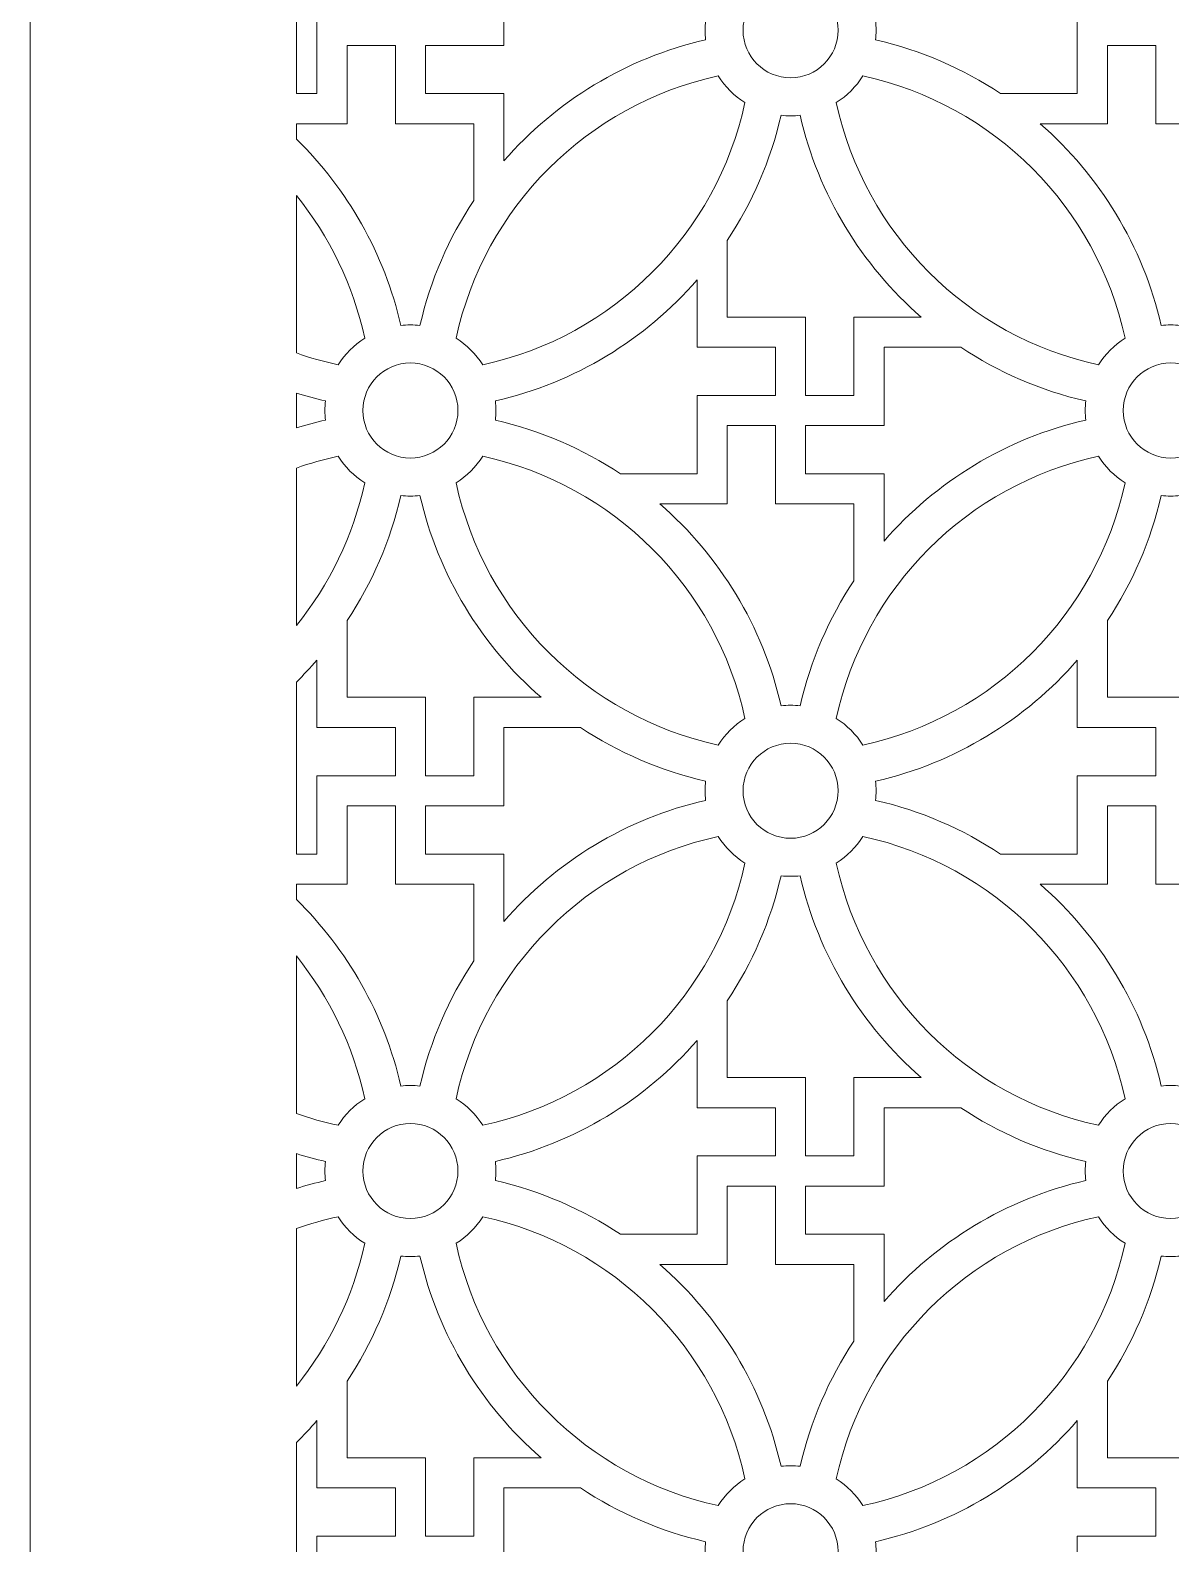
# Model space of a CAD drawing. Header units: centimetres. Extents: x -9.1 to 7, y -12.9 to 14.2.
# Drawn here: x -0.348 to 3.346, y -4.277 to 0.625 of the extents above; entities that cross this region are included whole.
import ezdxf

# ---------------------------------------------------------------- set-up
doc = ezdxf.new("R2010")
doc.units = ezdxf.units.CM
doc.header["$MEASUREMENT"] = 0
doc.layers.add('layer 1', color=7, linetype='Continuous')

msp = doc.modelspace()

# ---------------------------------------------------------------- linework, layer by layer
at = {"layer": 'layer 1', "color": 242, "lineweight": 9}
for points, knots in [([(7.04084, 14.17218), (4.57774, 14.17218), (2.11464, 14.17218), (-0.34845, 14.17218), (-0.34845, 14.17218), (-0.34845, 5.93996), (-0.34845, -2.29226), (-0.34845, -10.52447), (-0.34845, -10.52447), (-0.34844, -10.52447), (-0.34841, -10.52447), (-0.3484, -10.52447), (-0.3484, -10.52447), (-0.3484, -11.32362), (-0.3484, -12.12276), (-0.3484, -12.9219), (-0.3484, -12.9219), (-0.06103, -12.9219), (0.22633, -12.9219), (0.51369, -12.9219), (0.51369, -12.9219), (0.51369, -12.79874), (0.51369, -12.67559), (0.51369, -12.55244), (0.51369, -12.55244), (0.81766, -12.55244), (1.12162, -12.55244), (1.42559, -12.55244), (1.42559, -12.55244), (1.42559, -12.31178), (1.42559, -12.07112), (1.42559, -11.83046), (1.42559, -11.83046), (1.54856, -11.82801), (1.67153, -11.82557), (1.79451, -11.8231), (1.79451, -11.8231), (1.81634, -11.88537), (1.84496, -11.93938), (1.89247, -11.98704), (1.89247, -11.98704), (1.939, -12.03371), (1.98709, -12.06255), (2.04355, -12.07569), (2.04355, -12.07569), (2.11829, -12.09307), (2.19722, -12.0855), (2.25723, -12.03316), (2.25723, -12.03316), (2.31529, -11.9825), (2.34879, -11.90135), (2.36082, -11.82395), (2.36082, -11.82395), (2.39517, -11.82742), (2.4244, -11.82662), (2.45196, -11.82267), (2.45196, -11.82267), (2.58949, -11.80299), (2.65444, -11.71597), (2.66605, -11.58474), (2.66605, -11.58474), (2.6689, -11.5526), (2.66664, -11.52084), (2.65642, -11.4929), (2.65642, -11.4929), (2.65858, -11.49344), (2.66074, -11.49398), (2.6629, -11.49452), (2.6629, -11.49452), (2.71143, -11.5113), (2.75997, -11.52808), (2.80849, -11.54486), (2.80849, -11.54486), (2.83761, -11.84222), (3.06724, -12.07376), (3.34622, -12.07376), (3.34622, -12.07376), (3.6252, -12.07376), (3.85484, -11.84222), (3.88395, -11.54486), (3.88395, -11.54486), (3.93248, -11.52808), (3.98101, -11.5113), (4.02954, -11.49452), (4.02954, -11.49452), (4.0317, -11.49398), (4.03386, -11.49344), (4.03603, -11.4929), (4.03603, -11.4929), (4.02581, -11.52084), (4.02354, -11.5526), (4.0264, -11.58474), (4.0264, -11.58474), (4.038, -11.71597), (4.10296, -11.80299), (4.24048, -11.82267), (4.24048, -11.82267), (4.26804, -11.82662), (4.29727, -11.82742), (4.33162, -11.82395), (4.33162, -11.82395), (4.34365, -11.90135), (4.37715, -11.9825), (4.43522, -12.03316), (4.43522, -12.03316), (4.49523, -12.0855), (4.57414, -12.09307), (4.64889, -12.07569), (4.64889, -12.07569), (4.70537, -12.06255), (4.75344, -12.03371), (4.79996, -11.98704), (4.79996, -11.98704), (4.84749, -11.93938), (4.8761, -11.88537), (4.89794, -11.8231), (4.89794, -11.8231), (5.02091, -11.82557), (5.14388, -11.82801), (5.26686, -11.83046), (5.26686, -11.83046), (5.26686, -12.07112), (5.26686, -12.31178), (5.26686, -12.55244), (5.26686, -12.55244), (5.57082, -12.55244), (5.87478, -12.55244), (6.17876, -12.55244), (6.17876, -12.55244), (6.17876, -12.67559), (6.17876, -12.79874), (6.17876, -12.9219), (6.17876, -12.9219), (6.46612, -12.9219), (6.75348, -12.9219), (7.04084, -12.9219), (7.04084, -12.9219), (7.04084, -12.12276), (7.04084, -11.32362), (7.04084, -10.52447), (7.04084, -10.52447), (7.04084, -2.29226), (7.04084, 5.93996), (7.04084, 14.17218)], [0, 0, 0, 0, 0.027027, 0.027027, 0.027027, 0.027027, 0.0540541, 0.0540541, 0.0540541, 0.0540541, 0.0810811, 0.0810811, 0.0810811, 0.0810811, 0.1081081, 0.1081081, 0.1081081, 0.1081081, 0.1351351, 0.1351351, 0.1351351, 0.1351351, 0.1621622, 0.1621622, 0.1621622, 0.1621622, 0.1891892, 0.1891892, 0.1891892, 0.1891892, 0.2162162, 0.2162162, 0.2162162, 0.2162162, 0.2432432, 0.2432432, 0.2432432, 0.2432432, 0.2702703, 0.2702703, 0.2702703, 0.2702703, 0.2972973, 0.2972973, 0.2972973, 0.2972973, 0.3243243, 0.3243243, 0.3243243, 0.3243243, 0.3513514, 0.3513514, 0.3513514, 0.3513514, 0.3783784, 0.3783784, 0.3783784, 0.3783784, 0.4054054, 0.4054054, 0.4054054, 0.4054054, 0.4324324, 0.4324324, 0.4324324, 0.4324324, 0.4594595, 0.4594595, 0.4594595, 0.4594595, 0.4864865, 0.4864865, 0.4864865, 0.4864865, 0.5135135, 0.5135135, 0.5135135, 0.5135135, 0.5405405, 0.5405405, 0.5405405, 0.5405405, 0.5675676, 0.5675676, 0.5675676, 0.5675676, 0.5945946, 0.5945946, 0.5945946, 0.5945946, 0.6216216, 0.6216216, 0.6216216, 0.6216216, 0.6486486, 0.6486486, 0.6486486, 0.6486486, 0.6756757, 0.6756757, 0.6756757, 0.6756757, 0.7027027, 0.7027027, 0.7027027, 0.7027027, 0.7297297, 0.7297297, 0.7297297, 0.7297297, 0.7567568, 0.7567568, 0.7567568, 0.7567568, 0.7837838, 0.7837838, 0.7837838, 0.7837838, 0.8108108, 0.8108108, 0.8108108, 0.8108108, 0.8378378, 0.8378378, 0.8378378, 0.8378378, 0.8648649, 0.8648649, 0.8648649, 0.8648649, 0.8918919, 0.8918919, 0.8918919, 0.8918919, 0.9189189, 0.9189189, 0.9189189, 0.9189189, 0.9459459, 0.9459459, 0.9459459, 0.9459459, 1, 1, 1, 1]), ([(0.51363, 0.97739), (0.51363, 0.79163), (0.51363, 0.60587), (0.51363, 0.42011), (0.51363, 0.42011), (0.5359, 0.42011), (0.55817, 0.42011), (0.58043, 0.42011), (0.58043, 0.42011), (0.58043, 0.50473), (0.58043, 0.58933), (0.58043, 0.67396), (0.58043, 0.67396), (0.66505, 0.67396), (0.74966, 0.67396), (0.83428, 0.67396), (0.83428, 0.67396), (0.83428, 0.72602), (0.83428, 0.7781), (0.83428, 0.83017), (0.83428, 0.83017), (0.74966, 0.83017), (0.66505, 0.83017), (0.58043, 0.83017), (0.58043, 0.83017), (0.58043, 0.90286), (0.58043, 0.97556), (0.58043, 1.04826), (0.58043, 1.04826), (0.5591, 1.02376), (0.53682, 1.00012), (0.51363, 0.97739)], [0, 0, 0, 0, 0.1111111, 0.1111111, 0.1111111, 0.1111111, 0.2222222, 0.2222222, 0.2222222, 0.2222222, 0.3333333, 0.3333333, 0.3333333, 0.3333333, 0.4444444, 0.4444444, 0.4444444, 0.4444444, 0.5555556, 0.5555556, 0.5555556, 0.5555556, 0.6666667, 0.6666667, 0.6666667, 0.6666667, 0.7777778, 0.7777778, 0.7777778, 0.7777778, 1, 1, 1, 1]), ([(2.79497, 0.4201), (2.87783, 0.4201), (2.96069, 0.42011), (3.04354, 0.42011), (3.04354, 0.42011), (3.04354, 0.50473), (3.04354, 0.58933), (3.04354, 0.67396), (3.04354, 0.67396), (3.12814, 0.67396), (3.21277, 0.67396), (3.29737, 0.67396), (3.29737, 0.67396), (3.29737, 0.72602), (3.29737, 0.7781), (3.29737, 0.83017), (3.29737, 0.83017), (3.21277, 0.83017), (3.12814, 0.83017), (3.04354, 0.83017), (3.04354, 0.83017), (3.04354, 0.90286), (3.04354, 0.97556), (3.04354, 1.04826), (3.04354, 1.04826), (2.87542, 0.85525), (2.64815, 0.71513), (2.39, 0.65614), (2.39, 0.65614), (2.39114, 0.64596), (2.39174, 0.63562), (2.39174, 0.62513), (2.39174, 0.62513), (2.39174, 0.61465), (2.39114, 0.60431), (2.39, 0.59414), (2.39, 0.59414), (2.5367, 0.56062), (2.67341, 0.50085), (2.79497, 0.4201)], [0, 0, 0, 0, 0.0909091, 0.0909091, 0.0909091, 0.0909091, 0.1818182, 0.1818182, 0.1818182, 0.1818182, 0.2727273, 0.2727273, 0.2727273, 0.2727273, 0.3636364, 0.3636364, 0.3636364, 0.3636364, 0.4545455, 0.4545455, 0.4545455, 0.4545455, 0.5454545, 0.5454545, 0.5454545, 0.5454545, 0.6363636, 0.6363636, 0.6363636, 0.6363636, 0.7272727, 0.7272727, 0.7272727, 0.7272727, 0.8181818, 0.8181818, 0.8181818, 0.8181818, 1, 1, 1, 1]), ([(1.83755, 0.62513), (1.83755, 0.61465), (1.83815, 0.60431), (1.83929, 0.59414), (1.83929, 0.59414), (1.58113, 0.53515), (1.35386, 0.39502), (1.18576, 0.20201), (1.18576, 0.20201), (1.18576, 0.27472), (1.18576, 0.34741), (1.18576, 0.42011), (1.18576, 0.42011), (1.15321, 0.42011), (1.12067, 0.42011), (1.08812, 0.42011), (1.08812, 0.42011), (1.08812, 0.42011), (1.08812, 0.42011), (1.08812, 0.42011), (1.08812, 0.42011), (1.03605, 0.42011), (0.98397, 0.42011), (0.9319, 0.42011), (0.9319, 0.42011), (0.9319, 0.47218), (0.9319, 0.52425), (0.9319, 0.57632), (0.9319, 0.57632), (1.01652, 0.57632), (1.10113, 0.57632), (1.18575, 0.57632), (1.18575, 0.57632), (1.18575, 0.66094), (1.18575, 0.74555), (1.18575, 0.83017), (1.18575, 0.83017), (1.26861, 0.83017), (1.35147, 0.83017), (1.43432, 0.83017), (1.43432, 0.83017), (1.55589, 0.74942), (1.69258, 0.68966), (1.83929, 0.65614), (1.83929, 0.65614), (1.83815, 0.64596), (1.83755, 0.63562), (1.83755, 0.62513)], [0, 0, 0, 0, 0.0769231, 0.0769231, 0.0769231, 0.0769231, 0.1538462, 0.1538462, 0.1538462, 0.1538462, 0.2307692, 0.2307692, 0.2307692, 0.2307692, 0.3076923, 0.3076923, 0.3076923, 0.3076923, 0.3846154, 0.3846154, 0.3846154, 0.3846154, 0.4615385, 0.4615385, 0.4615385, 0.4615385, 0.5384615, 0.5384615, 0.5384615, 0.5384615, 0.6153846, 0.6153846, 0.6153846, 0.6153846, 0.6923077, 0.6923077, 0.6923077, 0.6923077, 0.7692308, 0.7692308, 0.7692308, 0.7692308, 0.8461538, 0.8461538, 0.8461538, 0.8461538, 1, 1, 1, 1]), ([(2.2686, 0.62513), (2.2686, 0.54013), (2.19965, 0.47119), (2.11464, 0.47119), (2.11464, 0.47119), (2.02964, 0.47119), (1.9607, 0.54013), (1.9607, 0.62513), (1.9607, 0.62513), (1.9607, 0.71015), (2.02964, 0.77909), (2.11464, 0.77909), (2.11464, 0.77909), (2.19965, 0.77909), (2.2686, 0.71015), (2.2686, 0.62513)], [0, 0, 0, 0, 0.2, 0.2, 0.2, 0.2, 0.4, 0.4, 0.4, 0.4, 0.6, 0.6, 0.6, 0.6, 1, 1, 1, 1]), ([(0.51363, 0.32248), (0.51363, 0.30595), (0.51363, 0.28942), (0.51363, 0.27289), (0.51363, 0.27289), (0.67891, 0.11082), (0.7987, -0.09748), (0.85208, -0.33105), (0.85208, -0.33105), (0.86225, -0.32991), (0.87261, -0.32931), (0.88309, -0.32931), (0.88309, -0.32931), (0.89358, -0.32931), (0.90393, -0.32991), (0.91411, -0.33105), (0.91411, -0.33105), (0.94763, -0.18436), (1.00739, -0.04766), (1.08812, 0.07389), (1.08812, 0.07389), (1.08812, 0.15677), (1.08812, 0.23962), (1.08812, 0.32248), (1.08812, 0.32248), (1.00351, 0.32248), (0.91889, 0.32248), (0.83428, 0.32248), (0.83428, 0.32248), (0.83428, 0.40709), (0.83428, 0.49171), (0.83428, 0.57632), (0.83428, 0.57632), (0.78221, 0.57632), (0.73014, 0.57632), (0.67807, 0.57632), (0.67807, 0.57632), (0.67807, 0.49171), (0.67807, 0.40709), (0.67807, 0.32248), (0.67807, 0.32248), (0.62326, 0.32248), (0.56844, 0.32248), (0.51363, 0.32248)], [0, 0, 0, 0, 0.0833333, 0.0833333, 0.0833333, 0.0833333, 0.1666667, 0.1666667, 0.1666667, 0.1666667, 0.25, 0.25, 0.25, 0.25, 0.3333333, 0.3333333, 0.3333333, 0.3333333, 0.4166667, 0.4166667, 0.4166667, 0.4166667, 0.5, 0.5, 0.5, 0.5, 0.5833333, 0.5833333, 0.5833333, 0.5833333, 0.6666667, 0.6666667, 0.6666667, 0.6666667, 0.75, 0.75, 0.75, 0.75, 0.8333333, 0.8333333, 0.8333333, 0.8333333, 1, 1, 1, 1]), ([(3.55123, 0.07389), (3.55123, 0.15677), (3.55123, 0.23962), (3.55123, 0.32248), (3.55123, 0.32248), (3.4666, 0.32248), (3.382, 0.32248), (3.29737, 0.32248), (3.29737, 0.32248), (3.29737, 0.40709), (3.29737, 0.49171), (3.29737, 0.57632), (3.29737, 0.57632), (3.2453, 0.57632), (3.19325, 0.57632), (3.14117, 0.57632), (3.14117, 0.57632), (3.14117, 0.49171), (3.14117, 0.40709), (3.14117, 0.32248), (3.14117, 0.32248), (3.06847, 0.32248), (2.99577, 0.32248), (2.92307, 0.32248), (2.92307, 0.32248), (3.11607, 0.15437), (3.25618, -0.0729), (3.31518, -0.33105), (3.31518, -0.33105), (3.32536, -0.32991), (3.3357, -0.32931), (3.3462, -0.32931), (3.3462, -0.32931), (3.35668, -0.32931), (3.36702, -0.32991), (3.37722, -0.33105), (3.37722, -0.33105), (3.41074, -0.18436), (3.4705, -0.04766), (3.55123, 0.07389)], [0, 0, 0, 0, 0.0909091, 0.0909091, 0.0909091, 0.0909091, 0.1818182, 0.1818182, 0.1818182, 0.1818182, 0.2727273, 0.2727273, 0.2727273, 0.2727273, 0.3636364, 0.3636364, 0.3636364, 0.3636364, 0.4545455, 0.4545455, 0.4545455, 0.4545455, 0.5454545, 0.5454545, 0.5454545, 0.5454545, 0.6363636, 0.6363636, 0.6363636, 0.6363636, 0.7272727, 0.7272727, 0.7272727, 0.7272727, 0.8181818, 0.8181818, 0.8181818, 0.8181818, 1, 1, 1, 1]), ([(1.88043, 0.47704), (1.90241, 0.44237), (1.93188, 0.41289), (1.96656, 0.39091), (1.96656, 0.39091), (1.87529, -0.03314), (1.54136, -0.36704), (1.11731, -0.4583), (1.11731, -0.4583), (1.09533, -0.42364), (1.06588, -0.39417), (1.03121, -0.37221), (1.03121, -0.37221), (1.12247, 0.05185), (1.45638, 0.38577), (1.88043, 0.47704)], [0, 0, 0, 0, 0.2, 0.2, 0.2, 0.2, 0.4, 0.4, 0.4, 0.4, 0.6, 0.6, 0.6, 0.6, 1, 1, 1, 1]), ([(2.34885, 0.47704), (2.32688, 0.44237), (2.29741, 0.41289), (2.26272, 0.39091), (2.26272, 0.39091), (2.354, -0.03314), (2.68792, -0.36704), (3.11198, -0.4583), (3.11198, -0.4583), (3.13395, -0.42364), (3.16341, -0.39417), (3.19808, -0.37221), (3.19808, -0.37221), (3.10682, 0.05185), (2.7729, 0.38577), (2.34885, 0.47704)], [0, 0, 0, 0, 0.2, 0.2, 0.2, 0.2, 0.4, 0.4, 0.4, 0.4, 0.6, 0.6, 0.6, 0.6, 1, 1, 1, 1]), ([(2.11464, 0.34804), (2.10416, 0.34804), (2.09383, 0.34864), (2.08365, 0.34978), (2.08365, 0.34978), (2.05013, 0.20306), (1.99036, 0.06637), (1.90961, -0.05522), (1.90961, -0.05522), (1.90961, -0.13806), (1.90961, -0.22091), (1.90961, -0.30375), (1.90961, -0.30375), (1.99423, -0.30375), (2.07884, -0.30375), (2.16346, -0.30375), (2.16346, -0.30375), (2.16346, -0.38836), (2.16346, -0.47298), (2.16346, -0.55759), (2.16346, -0.55759), (2.21553, -0.55759), (2.26761, -0.55759), (2.31966, -0.55759), (2.31966, -0.55759), (2.31966, -0.50553), (2.31966, -0.45346), (2.31966, -0.40139), (2.31966, -0.40139), (2.31966, -0.40139), (2.31966, -0.40139), (2.31966, -0.40139), (2.31966, -0.40139), (2.31966, -0.36884), (2.31966, -0.3363), (2.31966, -0.30375), (2.31966, -0.30375), (2.39236, -0.30375), (2.46506, -0.30375), (2.53775, -0.30375), (2.53775, -0.30375), (2.34475, -0.13565), (2.20463, 0.09162), (2.14564, 0.34978), (2.14564, 0.34978), (2.13546, 0.34864), (2.12511, 0.34804), (2.11464, 0.34804)], [0, 0, 0, 0, 0.0769231, 0.0769231, 0.0769231, 0.0769231, 0.1538462, 0.1538462, 0.1538462, 0.1538462, 0.2307692, 0.2307692, 0.2307692, 0.2307692, 0.3076923, 0.3076923, 0.3076923, 0.3076923, 0.3846154, 0.3846154, 0.3846154, 0.3846154, 0.4615385, 0.4615385, 0.4615385, 0.4615385, 0.5384615, 0.5384615, 0.5384615, 0.5384615, 0.6153846, 0.6153846, 0.6153846, 0.6153846, 0.6923077, 0.6923077, 0.6923077, 0.6923077, 0.7692308, 0.7692308, 0.7692308, 0.7692308, 0.8461538, 0.8461538, 0.8461538, 0.8461538, 1, 1, 1, 1]), ([(0.51363, 0.09002), (0.51363, -0.07998), (0.51363, -0.25), (0.51363, -0.42001), (0.51363, -0.42001), (0.5575, -0.43552), (0.60266, -0.44836), (0.64888, -0.4583), (0.64888, -0.4583), (0.67085, -0.42364), (0.70031, -0.39417), (0.73499, -0.37221), (0.73499, -0.37221), (0.69788, -0.19983), (0.62068, -0.04233), (0.51363, 0.09002)], [0, 0, 0, 0, 0.2, 0.2, 0.2, 0.2, 0.4, 0.4, 0.4, 0.4, 0.6, 0.6, 0.6, 0.6, 1, 1, 1, 1]), ([(1.81199, -0.18331), (1.81199, -0.256), (1.81199, -0.32869), (1.81199, -0.40139), (1.81199, -0.40139), (1.8966, -0.40139), (1.98122, -0.40139), (2.06583, -0.40139), (2.06583, -0.40139), (2.06583, -0.45346), (2.06583, -0.50553), (2.06583, -0.55759), (2.06583, -0.55759), (1.98122, -0.55759), (1.8966, -0.55759), (1.81199, -0.55759), (1.81199, -0.55759), (1.81199, -0.64221), (1.81199, -0.72682), (1.81199, -0.81144), (1.81199, -0.81144), (1.72914, -0.81144), (1.64629, -0.81144), (1.56344, -0.81144), (1.56344, -0.81144), (1.44187, -0.73071), (1.30516, -0.67094), (1.15846, -0.63741), (1.15846, -0.63741), (1.15959, -0.62723), (1.16019, -0.61689), (1.16019, -0.60641), (1.16019, -0.60641), (1.16019, -0.59593), (1.15959, -0.58558), (1.15846, -0.5754), (1.15846, -0.5754), (1.4166, -0.51642), (1.64387, -0.37631), (1.81199, -0.18331)], [0, 0, 0, 0, 0.0909091, 0.0909091, 0.0909091, 0.0909091, 0.1818182, 0.1818182, 0.1818182, 0.1818182, 0.2727273, 0.2727273, 0.2727273, 0.2727273, 0.3636364, 0.3636364, 0.3636364, 0.3636364, 0.4545455, 0.4545455, 0.4545455, 0.4545455, 0.5454545, 0.5454545, 0.5454545, 0.5454545, 0.6363636, 0.6363636, 0.6363636, 0.6363636, 0.7272727, 0.7272727, 0.7272727, 0.7272727, 0.8181818, 0.8181818, 0.8181818, 0.8181818, 1, 1, 1, 1]), ([(2.4173, -1.02951), (2.4173, -0.95682), (2.4173, -0.88413), (2.4173, -0.81144), (2.4173, -0.81144), (2.38477, -0.81144), (2.35221, -0.81144), (2.31966, -0.81144), (2.31966, -0.81144), (2.31966, -0.81144), (2.31966, -0.81144), (2.31966, -0.81144), (2.31966, -0.81144), (2.26761, -0.81144), (2.21553, -0.81144), (2.16346, -0.81144), (2.16346, -0.81144), (2.16346, -0.75937), (2.16346, -0.70729), (2.16346, -0.65522), (2.16346, -0.65522), (2.24807, -0.65522), (2.33269, -0.65522), (2.4173, -0.65522), (2.4173, -0.65522), (2.4173, -0.57062), (2.4173, -0.486), (2.4173, -0.40139), (2.4173, -0.40139), (2.50015, -0.40139), (2.58301, -0.40139), (2.66586, -0.40139), (2.66586, -0.40139), (2.78743, -0.48212), (2.92412, -0.54188), (3.07083, -0.5754), (3.07083, -0.5754), (3.0697, -0.58558), (3.0691, -0.59593), (3.0691, -0.60641), (3.0691, -0.60641), (3.0691, -0.61689), (3.0697, -0.62723), (3.07083, -0.63741), (3.07083, -0.63741), (2.81269, -0.69641), (2.58542, -0.83652), (2.4173, -1.02951)], [0, 0, 0, 0, 0.0769231, 0.0769231, 0.0769231, 0.0769231, 0.1538462, 0.1538462, 0.1538462, 0.1538462, 0.2307692, 0.2307692, 0.2307692, 0.2307692, 0.3076923, 0.3076923, 0.3076923, 0.3076923, 0.3846154, 0.3846154, 0.3846154, 0.3846154, 0.4615385, 0.4615385, 0.4615385, 0.4615385, 0.5384615, 0.5384615, 0.5384615, 0.5384615, 0.6153846, 0.6153846, 0.6153846, 0.6153846, 0.6923077, 0.6923077, 0.6923077, 0.6923077, 0.7692308, 0.7692308, 0.7692308, 0.7692308, 0.8461538, 0.8461538, 0.8461538, 0.8461538, 1, 1, 1, 1]), ([(0.88309, -0.76035), (0.96811, -0.76035), (1.03703, -0.69142), (1.03703, -0.60641), (1.03703, -0.60641), (1.03703, -0.5214), (0.96811, -0.45247), (0.88309, -0.45247), (0.88309, -0.45247), (0.79809, -0.45247), (0.72915, -0.5214), (0.72915, -0.60641), (0.72915, -0.60641), (0.72915, -0.69142), (0.79809, -0.76035), (0.88309, -0.76035)], [0, 0, 0, 0, 0.2, 0.2, 0.2, 0.2, 0.4, 0.4, 0.4, 0.4, 0.6, 0.6, 0.6, 0.6, 1, 1, 1, 1]), ([(3.3462, -0.45247), (3.26118, -0.45247), (3.19226, -0.5214), (3.19226, -0.60641), (3.19226, -0.60641), (3.19226, -0.69142), (3.26118, -0.76035), (3.3462, -0.76035), (3.3462, -0.76035), (3.4312, -0.76035), (3.50014, -0.69142), (3.50014, -0.60641), (3.50014, -0.60641), (3.50014, -0.5214), (3.4312, -0.45247), (3.3462, -0.45247)], [0, 0, 0, 0, 0.2, 0.2, 0.2, 0.2, 0.4, 0.4, 0.4, 0.4, 0.6, 0.6, 0.6, 0.6, 1, 1, 1, 1]), ([(0.51363, -0.54991), (0.51363, -0.58757), (0.51363, -0.62524), (0.51363, -0.66291), (0.51363, -0.66291), (0.54449, -0.65322), (0.57588, -0.6447), (0.60773, -0.63741), (0.60773, -0.63741), (0.60659, -0.62723), (0.60599, -0.61689), (0.60599, -0.60641), (0.60599, -0.60641), (0.60599, -0.59593), (0.60659, -0.58558), (0.60773, -0.5754), (0.60773, -0.5754), (0.57588, -0.56813), (0.54449, -0.5596), (0.51363, -0.54991)], [0, 0, 0, 0, 0.1666667, 0.1666667, 0.1666667, 0.1666667, 0.3333333, 0.3333333, 0.3333333, 0.3333333, 0.5, 0.5, 0.5, 0.5, 0.6666667, 0.6666667, 0.6666667, 0.6666667, 1, 1, 1, 1]), ([(1.69154, -0.90908), (1.76424, -0.90908), (1.83693, -0.90908), (1.90961, -0.90908), (1.90961, -0.90908), (1.90961, -0.82445), (1.90961, -0.73985), (1.90961, -0.65522), (1.90961, -0.65522), (1.96169, -0.65522), (2.01376, -0.65522), (2.06583, -0.65522), (2.06583, -0.65522), (2.06583, -0.73985), (2.06583, -0.82445), (2.06583, -0.90906), (2.06583, -0.90906), (2.15045, -0.90906), (2.23506, -0.90906), (2.31967, -0.90906), (2.31967, -0.90906), (2.31967, -0.99191), (2.31967, -1.07476), (2.31967, -1.15761), (2.31967, -1.15761), (2.23893, -1.27918), (2.17916, -1.41589), (2.14564, -1.56259), (2.14564, -1.56259), (2.13546, -1.56146), (2.12511, -1.56086), (2.11464, -1.56086), (2.11464, -1.56086), (2.10416, -1.56086), (2.09383, -1.56146), (2.08365, -1.56259), (2.08365, -1.56259), (2.02466, -1.30445), (1.88454, -1.07718), (1.69154, -0.90908)], [0, 0, 0, 0, 0.0909091, 0.0909091, 0.0909091, 0.0909091, 0.1818182, 0.1818182, 0.1818182, 0.1818182, 0.2727273, 0.2727273, 0.2727273, 0.2727273, 0.3636364, 0.3636364, 0.3636364, 0.3636364, 0.4545455, 0.4545455, 0.4545455, 0.4545455, 0.5454545, 0.5454545, 0.5454545, 0.5454545, 0.6363636, 0.6363636, 0.6363636, 0.6363636, 0.7272727, 0.7272727, 0.7272727, 0.7272727, 0.8181818, 0.8181818, 0.8181818, 0.8181818, 1, 1, 1, 1]), ([(0.51363, -0.7928), (0.51363, -0.96281), (0.51363, -1.13282), (0.51363, -1.30283), (0.51363, -1.30283), (0.62068, -1.17048), (0.69788, -1.013), (0.73499, -0.84062), (0.73499, -0.84062), (0.70031, -0.81864), (0.67085, -0.78919), (0.64888, -0.75451), (0.64888, -0.75451), (0.60266, -0.76447), (0.5575, -0.77729), (0.51363, -0.7928)], [0, 0, 0, 0, 0.2, 0.2, 0.2, 0.2, 0.4, 0.4, 0.4, 0.4, 0.6, 0.6, 0.6, 0.6, 1, 1, 1, 1]), ([(1.88043, -1.68987), (1.90241, -1.65518), (1.93188, -1.62572), (1.96656, -1.60374), (1.96656, -1.60374), (1.87529, -1.17969), (1.54136, -0.84579), (1.11731, -0.75451), (1.11731, -0.75451), (1.09533, -0.78919), (1.06588, -0.81864), (1.03121, -0.84062), (1.03121, -0.84062), (1.12247, -1.26467), (1.45638, -1.59859), (1.88043, -1.68987)], [0, 0, 0, 0, 0.2, 0.2, 0.2, 0.2, 0.4, 0.4, 0.4, 0.4, 0.6, 0.6, 0.6, 0.6, 1, 1, 1, 1]), ([(2.34885, -1.68987), (2.32688, -1.65518), (2.29741, -1.62572), (2.26272, -1.60374), (2.26272, -1.60374), (2.354, -1.17969), (2.68792, -0.84579), (3.11198, -0.75451), (3.11198, -0.75451), (3.13395, -0.78919), (3.16341, -0.81864), (3.19808, -0.84062), (3.19808, -0.84062), (3.10682, -1.26467), (2.7729, -1.59859), (2.34885, -1.68987)], [0, 0, 0, 0, 0.2, 0.2, 0.2, 0.2, 0.4, 0.4, 0.4, 0.4, 0.6, 0.6, 0.6, 0.6, 1, 1, 1, 1]), ([(1.30621, -1.5353), (1.23352, -1.5353), (1.16082, -1.5353), (1.08812, -1.5353), (1.08812, -1.5353), (1.08812, -1.56785), (1.08812, -1.60039), (1.08812, -1.63293), (1.08812, -1.63293), (1.08812, -1.63293), (1.08812, -1.63293), (1.08812, -1.63293), (1.08812, -1.63293), (1.08812, -1.685), (1.08812, -1.73708), (1.08812, -1.78915), (1.08812, -1.78915), (1.03605, -1.78915), (0.98397, -1.78915), (0.9319, -1.78915), (0.9319, -1.78915), (0.9319, -1.70453), (0.9319, -1.61992), (0.9319, -1.5353), (0.9319, -1.5353), (0.8473, -1.5353), (0.76269, -1.5353), (0.67807, -1.5353), (0.67807, -1.5353), (0.67807, -1.45244), (0.67807, -1.36958), (0.67807, -1.28673), (0.67807, -1.28673), (0.7588, -1.16516), (0.81855, -1.02847), (0.85208, -0.88176), (0.85208, -0.88176), (0.86225, -0.8829), (0.87261, -0.88351), (0.88309, -0.88351), (0.88309, -0.88351), (0.89358, -0.88351), (0.90393, -0.8829), (0.91411, -0.88176), (0.91411, -0.88176), (0.9731, -1.13992), (1.11322, -1.36719), (1.30621, -1.5353)], [0, 0, 0, 0, 0.0769231, 0.0769231, 0.0769231, 0.0769231, 0.1538462, 0.1538462, 0.1538462, 0.1538462, 0.2307692, 0.2307692, 0.2307692, 0.2307692, 0.3076923, 0.3076923, 0.3076923, 0.3076923, 0.3846154, 0.3846154, 0.3846154, 0.3846154, 0.4615385, 0.4615385, 0.4615385, 0.4615385, 0.5384615, 0.5384615, 0.5384615, 0.5384615, 0.6153846, 0.6153846, 0.6153846, 0.6153846, 0.6923077, 0.6923077, 0.6923077, 0.6923077, 0.7692308, 0.7692308, 0.7692308, 0.7692308, 0.8461538, 0.8461538, 0.8461538, 0.8461538, 1, 1, 1, 1]), ([(3.3462, -0.88351), (3.3357, -0.88351), (3.32536, -0.8829), (3.31518, -0.88176), (3.31518, -0.88176), (3.28166, -1.02847), (3.2219, -1.16516), (3.14117, -1.28673), (3.14117, -1.28673), (3.14117, -1.36958), (3.14117, -1.45244), (3.14118, -1.5353), (3.14118, -1.5353), (3.22578, -1.5353), (3.31039, -1.5353), (3.39501, -1.5353), (3.39501, -1.5353), (3.39501, -1.61992), (3.39501, -1.70453), (3.39501, -1.78915), (3.39501, -1.78915), (3.44708, -1.78915), (3.49915, -1.78915), (3.55122, -1.78915), (3.55122, -1.78915), (3.55122, -1.73708), (3.55122, -1.685), (3.55122, -1.63293), (3.55122, -1.63293), (3.55122, -1.63293), (3.55122, -1.63293), (3.55122, -1.63293), (3.55122, -1.63293), (3.55122, -1.60039), (3.55122, -1.56785), (3.55122, -1.5353), (3.55122, -1.5353), (3.62391, -1.5353), (3.69661, -1.5353), (3.76932, -1.5353), (3.76932, -1.5353), (3.57632, -1.36719), (3.4362, -1.13992), (3.37722, -0.88176), (3.37722, -0.88176), (3.36702, -0.8829), (3.35668, -0.88351), (3.3462, -0.88351)], [0, 0, 0, 0, 0.0769231, 0.0769231, 0.0769231, 0.0769231, 0.1538462, 0.1538462, 0.1538462, 0.1538462, 0.2307692, 0.2307692, 0.2307692, 0.2307692, 0.3076923, 0.3076923, 0.3076923, 0.3076923, 0.3846154, 0.3846154, 0.3846154, 0.3846154, 0.4615385, 0.4615385, 0.4615385, 0.4615385, 0.5384615, 0.5384615, 0.5384615, 0.5384615, 0.6153846, 0.6153846, 0.6153846, 0.6153846, 0.6923077, 0.6923077, 0.6923077, 0.6923077, 0.7692308, 0.7692308, 0.7692308, 0.7692308, 0.8461538, 0.8461538, 0.8461538, 0.8461538, 1, 1, 1, 1]), ([(0.51363, -1.4857), (0.51363, -1.67147), (0.51363, -1.85723), (0.51363, -2.04299), (0.51363, -2.04299), (0.5359, -2.04299), (0.55817, -2.04299), (0.58043, -2.04299), (0.58043, -2.04299), (0.58043, -1.95838), (0.58043, -1.87376), (0.58043, -1.78915), (0.58043, -1.78915), (0.66505, -1.78915), (0.74966, -1.78915), (0.83428, -1.78915), (0.83428, -1.78915), (0.83428, -1.73708), (0.83428, -1.685), (0.83428, -1.63293), (0.83428, -1.63293), (0.74966, -1.63293), (0.66505, -1.63293), (0.58043, -1.63293), (0.58043, -1.63293), (0.58043, -1.56024), (0.58043, -1.48754), (0.58043, -1.41484), (0.58043, -1.41484), (0.5591, -1.43933), (0.53682, -1.46297), (0.51363, -1.4857)], [0, 0, 0, 0, 0.1111111, 0.1111111, 0.1111111, 0.1111111, 0.2222222, 0.2222222, 0.2222222, 0.2222222, 0.3333333, 0.3333333, 0.3333333, 0.3333333, 0.4444444, 0.4444444, 0.4444444, 0.4444444, 0.5555556, 0.5555556, 0.5555556, 0.5555556, 0.6666667, 0.6666667, 0.6666667, 0.6666667, 0.7777778, 0.7777778, 0.7777778, 0.7777778, 1, 1, 1, 1]), ([(3.04354, -1.41484), (3.04354, -1.48754), (3.04354, -1.56024), (3.04354, -1.63293), (3.04354, -1.63293), (3.12814, -1.63293), (3.21277, -1.63293), (3.29737, -1.63293), (3.29737, -1.63293), (3.29737, -1.685), (3.29737, -1.73708), (3.29737, -1.78915), (3.29737, -1.78915), (3.21277, -1.78915), (3.12814, -1.78915), (3.04354, -1.78915), (3.04354, -1.78915), (3.04354, -1.87376), (3.04354, -1.95838), (3.04354, -2.04299), (3.04354, -2.04299), (2.96069, -2.04299), (2.87783, -2.04299), (2.79497, -2.04299), (2.79497, -2.04299), (2.67341, -1.96225), (2.5367, -1.90248), (2.39, -1.86895), (2.39, -1.86895), (2.39114, -1.85878), (2.39174, -1.84844), (2.39174, -1.83796), (2.39174, -1.83796), (2.39174, -1.82748), (2.39114, -1.81713), (2.39, -1.80695), (2.39, -1.80695), (2.64815, -1.74796), (2.87542, -1.60785), (3.04354, -1.41484)], [0, 0, 0, 0, 0.0909091, 0.0909091, 0.0909091, 0.0909091, 0.1818182, 0.1818182, 0.1818182, 0.1818182, 0.2727273, 0.2727273, 0.2727273, 0.2727273, 0.3636364, 0.3636364, 0.3636364, 0.3636364, 0.4545455, 0.4545455, 0.4545455, 0.4545455, 0.5454545, 0.5454545, 0.5454545, 0.5454545, 0.6363636, 0.6363636, 0.6363636, 0.6363636, 0.7272727, 0.7272727, 0.7272727, 0.7272727, 0.8181818, 0.8181818, 0.8181818, 0.8181818, 1, 1, 1, 1]), ([(1.83755, -1.83796), (1.83755, -1.82748), (1.83815, -1.81713), (1.83929, -1.80695), (1.83929, -1.80695), (1.69258, -1.77343), (1.55589, -1.71367), (1.43432, -1.63293), (1.43432, -1.63293), (1.35147, -1.63293), (1.26861, -1.63293), (1.18575, -1.63293), (1.18575, -1.63293), (1.18575, -1.71756), (1.18575, -1.80216), (1.18575, -1.88677), (1.18575, -1.88677), (1.10113, -1.88677), (1.01652, -1.88677), (0.9319, -1.88677), (0.9319, -1.88677), (0.9319, -1.93884), (0.9319, -1.99092), (0.9319, -2.04298), (0.9319, -2.04298), (0.98397, -2.04298), (1.03605, -2.04298), (1.08812, -2.04299), (1.08812, -2.04299), (1.08812, -2.04298), (1.08812, -2.04298), (1.08812, -2.04298), (1.08812, -2.04298), (1.12067, -2.04298), (1.15321, -2.04298), (1.18576, -2.04298), (1.18576, -2.04298), (1.18576, -2.11568), (1.18576, -2.18839), (1.18576, -2.26108), (1.18576, -2.26108), (1.35386, -2.06807), (1.58113, -1.92795), (1.83929, -1.86895), (1.83929, -1.86895), (1.83815, -1.85878), (1.83755, -1.84844), (1.83755, -1.83796)], [0, 0, 0, 0, 0.0769231, 0.0769231, 0.0769231, 0.0769231, 0.1538462, 0.1538462, 0.1538462, 0.1538462, 0.2307692, 0.2307692, 0.2307692, 0.2307692, 0.3076923, 0.3076923, 0.3076923, 0.3076923, 0.3846154, 0.3846154, 0.3846154, 0.3846154, 0.4615385, 0.4615385, 0.4615385, 0.4615385, 0.5384615, 0.5384615, 0.5384615, 0.5384615, 0.6153846, 0.6153846, 0.6153846, 0.6153846, 0.6923077, 0.6923077, 0.6923077, 0.6923077, 0.7692308, 0.7692308, 0.7692308, 0.7692308, 0.8461538, 0.8461538, 0.8461538, 0.8461538, 1, 1, 1, 1]), ([(2.11464, -1.68401), (2.02964, -1.68401), (1.9607, -1.75296), (1.9607, -1.83796), (1.9607, -1.83796), (1.9607, -1.92296), (2.02964, -1.9919), (2.11464, -1.9919), (2.11464, -1.9919), (2.19965, -1.9919), (2.2686, -1.92296), (2.2686, -1.83796), (2.2686, -1.83796), (2.2686, -1.75296), (2.19965, -1.68401), (2.11464, -1.68401)], [0, 0, 0, 0, 0.2, 0.2, 0.2, 0.2, 0.4, 0.4, 0.4, 0.4, 0.6, 0.6, 0.6, 0.6, 1, 1, 1, 1]), ([(0.51363, -2.14062), (0.51363, -2.15715), (0.51363, -2.17368), (0.51363, -2.19022), (0.51363, -2.19022), (0.67891, -2.35227), (0.7987, -2.56057), (0.85208, -2.79416), (0.85208, -2.79416), (0.86225, -2.79302), (0.87261, -2.79241), (0.88309, -2.79241), (0.88309, -2.79241), (0.89358, -2.79241), (0.90393, -2.79302), (0.91411, -2.79416), (0.91411, -2.79416), (0.94763, -2.64745), (1.00739, -2.51076), (1.08812, -2.3892), (1.08812, -2.3892), (1.08812, -2.30634), (1.08812, -2.22348), (1.08812, -2.14062), (1.08812, -2.14062), (1.00351, -2.14062), (0.91889, -2.14062), (0.83428, -2.14062), (0.83428, -2.14062), (0.83428, -2.056), (0.83428, -1.97139), (0.83428, -1.88677), (0.83428, -1.88677), (0.78221, -1.88677), (0.73014, -1.88677), (0.67807, -1.88677), (0.67807, -1.88677), (0.67807, -1.97139), (0.67807, -2.056), (0.67807, -2.14062), (0.67807, -2.14062), (0.62326, -2.14062), (0.56844, -2.14062), (0.51363, -2.14062)], [0, 0, 0, 0, 0.0833333, 0.0833333, 0.0833333, 0.0833333, 0.1666667, 0.1666667, 0.1666667, 0.1666667, 0.25, 0.25, 0.25, 0.25, 0.3333333, 0.3333333, 0.3333333, 0.3333333, 0.4166667, 0.4166667, 0.4166667, 0.4166667, 0.5, 0.5, 0.5, 0.5, 0.5833333, 0.5833333, 0.5833333, 0.5833333, 0.6666667, 0.6666667, 0.6666667, 0.6666667, 0.75, 0.75, 0.75, 0.75, 0.8333333, 0.8333333, 0.8333333, 0.8333333, 1, 1, 1, 1]), ([(2.92307, -2.14062), (2.99577, -2.14062), (3.06847, -2.14062), (3.14117, -2.14062), (3.14117, -2.14062), (3.14117, -2.056), (3.14117, -1.97139), (3.14117, -1.88677), (3.14117, -1.88677), (3.19325, -1.88677), (3.2453, -1.88677), (3.29737, -1.88677), (3.29737, -1.88677), (3.29737, -1.97139), (3.29737, -2.056), (3.29737, -2.14062), (3.29737, -2.14062), (3.382, -2.14062), (3.4666, -2.14062), (3.55123, -2.14062), (3.55123, -2.14062), (3.55123, -2.22348), (3.55123, -2.30634), (3.55123, -2.3892), (3.55123, -2.3892), (3.4705, -2.51076), (3.41074, -2.64745), (3.37722, -2.79416), (3.37722, -2.79416), (3.36702, -2.79302), (3.35668, -2.79241), (3.3462, -2.79241), (3.3462, -2.79241), (3.3357, -2.79241), (3.32536, -2.79302), (3.31518, -2.79416), (3.31518, -2.79416), (3.25618, -2.53599), (3.11607, -2.30873), (2.92307, -2.14062)], [0, 0, 0, 0, 0.0909091, 0.0909091, 0.0909091, 0.0909091, 0.1818182, 0.1818182, 0.1818182, 0.1818182, 0.2727273, 0.2727273, 0.2727273, 0.2727273, 0.3636364, 0.3636364, 0.3636364, 0.3636364, 0.4545455, 0.4545455, 0.4545455, 0.4545455, 0.5454545, 0.5454545, 0.5454545, 0.5454545, 0.6363636, 0.6363636, 0.6363636, 0.6363636, 0.7272727, 0.7272727, 0.7272727, 0.7272727, 0.8181818, 0.8181818, 0.8181818, 0.8181818, 1, 1, 1, 1]), ([(1.88043, -1.98605), (1.90241, -2.02074), (1.93188, -2.0502), (1.96656, -2.07218), (1.96656, -2.07218), (1.87529, -2.49623), (1.54136, -2.83013), (1.11731, -2.92141), (1.11731, -2.92141), (1.09533, -2.88673), (1.06588, -2.85728), (1.03121, -2.8353), (1.03121, -2.8353), (1.12247, -2.41125), (1.45638, -2.07733), (1.88043, -1.98605)], [0, 0, 0, 0, 0.2, 0.2, 0.2, 0.2, 0.4, 0.4, 0.4, 0.4, 0.6, 0.6, 0.6, 0.6, 1, 1, 1, 1]), ([(2.34885, -1.98605), (2.32688, -2.02074), (2.29741, -2.0502), (2.26272, -2.07218), (2.26272, -2.07218), (2.354, -2.49623), (2.68792, -2.83013), (3.11198, -2.92141), (3.11198, -2.92141), (3.13395, -2.88673), (3.16341, -2.85728), (3.19808, -2.8353), (3.19808, -2.8353), (3.10682, -2.41125), (2.7729, -2.07733), (2.34885, -1.98605)], [0, 0, 0, 0, 0.2, 0.2, 0.2, 0.2, 0.4, 0.4, 0.4, 0.4, 0.6, 0.6, 0.6, 0.6, 1, 1, 1, 1]), ([(1.90961, -2.51831), (1.90961, -2.60116), (1.90961, -2.68401), (1.90961, -2.76686), (1.90961, -2.76686), (1.99423, -2.76686), (2.07884, -2.76686), (2.16346, -2.76686), (2.16346, -2.76686), (2.16346, -2.85146), (2.16346, -2.93609), (2.16346, -3.02069), (2.16346, -3.02069), (2.21553, -3.02069), (2.26761, -3.02069), (2.31966, -3.02069), (2.31966, -3.02069), (2.31966, -2.96862), (2.31966, -2.91655), (2.31966, -2.86448), (2.31966, -2.86448), (2.31966, -2.86448), (2.31966, -2.86448), (2.31966, -2.86448), (2.31966, -2.86448), (2.31966, -2.83194), (2.31966, -2.7994), (2.31966, -2.76686), (2.31966, -2.76686), (2.39236, -2.76686), (2.46506, -2.76686), (2.53775, -2.76686), (2.53775, -2.76686), (2.34475, -2.59874), (2.20463, -2.37147), (2.14564, -2.11332), (2.14564, -2.11332), (2.13546, -2.11446), (2.12511, -2.11506), (2.11464, -2.11506), (2.11464, -2.11506), (2.10416, -2.11506), (2.09383, -2.11446), (2.08365, -2.11332), (2.08365, -2.11332), (2.05013, -2.26003), (1.99036, -2.39674), (1.90961, -2.51831)], [0, 0, 0, 0, 0.0769231, 0.0769231, 0.0769231, 0.0769231, 0.1538462, 0.1538462, 0.1538462, 0.1538462, 0.2307692, 0.2307692, 0.2307692, 0.2307692, 0.3076923, 0.3076923, 0.3076923, 0.3076923, 0.3846154, 0.3846154, 0.3846154, 0.3846154, 0.4615385, 0.4615385, 0.4615385, 0.4615385, 0.5384615, 0.5384615, 0.5384615, 0.5384615, 0.6153846, 0.6153846, 0.6153846, 0.6153846, 0.6923077, 0.6923077, 0.6923077, 0.6923077, 0.7692308, 0.7692308, 0.7692308, 0.7692308, 0.8461538, 0.8461538, 0.8461538, 0.8461538, 1, 1, 1, 1]), ([(0.51363, -2.37309), (0.51363, -2.54309), (0.51363, -2.7131), (0.51363, -2.8831), (0.51363, -2.8831), (0.5575, -2.89862), (0.60266, -2.91145), (0.64888, -2.92141), (0.64888, -2.92141), (0.67085, -2.88673), (0.70031, -2.85728), (0.73499, -2.8353), (0.73499, -2.8353), (0.69788, -2.66292), (0.62068, -2.50544), (0.51363, -2.37309)], [0, 0, 0, 0, 0.2, 0.2, 0.2, 0.2, 0.4, 0.4, 0.4, 0.4, 0.6, 0.6, 0.6, 0.6, 1, 1, 1, 1]), ([(1.56344, -3.27454), (1.64629, -3.27454), (1.72914, -3.27454), (1.81199, -3.27454), (1.81199, -3.27454), (1.81199, -3.18992), (1.81199, -3.10531), (1.81199, -3.02069), (1.81199, -3.02069), (1.8966, -3.02069), (1.98122, -3.02069), (2.06583, -3.02069), (2.06583, -3.02069), (2.06583, -2.96862), (2.06583, -2.91655), (2.06583, -2.86448), (2.06583, -2.86448), (1.98122, -2.86448), (1.8966, -2.86448), (1.81199, -2.86448), (1.81199, -2.86448), (1.81199, -2.79179), (1.81199, -2.7191), (1.81199, -2.64641), (1.81199, -2.64641), (1.64387, -2.8394), (1.4166, -2.97951), (1.15846, -3.03849), (1.15846, -3.03849), (1.15959, -3.04869), (1.16019, -3.05903), (1.16019, -3.06951), (1.16019, -3.06951), (1.16019, -3.07999), (1.15959, -3.09033), (1.15846, -3.10052), (1.15846, -3.10052), (1.30516, -3.13404), (1.44187, -3.1938), (1.56344, -3.27454)], [0, 0, 0, 0, 0.0909091, 0.0909091, 0.0909091, 0.0909091, 0.1818182, 0.1818182, 0.1818182, 0.1818182, 0.2727273, 0.2727273, 0.2727273, 0.2727273, 0.3636364, 0.3636364, 0.3636364, 0.3636364, 0.4545455, 0.4545455, 0.4545455, 0.4545455, 0.5454545, 0.5454545, 0.5454545, 0.5454545, 0.6363636, 0.6363636, 0.6363636, 0.6363636, 0.7272727, 0.7272727, 0.7272727, 0.7272727, 0.8181818, 0.8181818, 0.8181818, 0.8181818, 1, 1, 1, 1]), ([(2.66586, -2.86448), (2.58301, -2.86448), (2.50015, -2.86448), (2.4173, -2.86448), (2.4173, -2.86448), (2.4173, -2.9491), (2.4173, -3.03371), (2.4173, -3.11833), (2.4173, -3.11833), (2.33269, -3.11833), (2.24807, -3.11833), (2.16346, -3.11833), (2.16346, -3.11833), (2.16346, -3.17039), (2.16346, -3.22246), (2.16346, -3.27453), (2.16346, -3.27453), (2.21553, -3.27453), (2.26761, -3.27453), (2.31966, -3.27454), (2.31966, -3.27454), (2.31966, -3.27453), (2.31966, -3.27453), (2.31966, -3.27453), (2.31966, -3.27453), (2.35221, -3.27453), (2.38477, -3.27453), (2.4173, -3.27453), (2.4173, -3.27453), (2.4173, -3.34723), (2.4173, -3.41992), (2.4173, -3.49261), (2.4173, -3.49261), (2.58542, -3.29961), (2.81269, -3.1595), (3.07083, -3.10052), (3.07083, -3.10052), (3.0697, -3.09033), (3.0691, -3.07999), (3.0691, -3.06951), (3.0691, -3.06951), (3.0691, -3.05903), (3.0697, -3.04869), (3.07083, -3.03849), (3.07083, -3.03849), (2.92412, -3.00498), (2.78743, -2.94523), (2.66586, -2.86448)], [0, 0, 0, 0, 0.0769231, 0.0769231, 0.0769231, 0.0769231, 0.1538462, 0.1538462, 0.1538462, 0.1538462, 0.2307692, 0.2307692, 0.2307692, 0.2307692, 0.3076923, 0.3076923, 0.3076923, 0.3076923, 0.3846154, 0.3846154, 0.3846154, 0.3846154, 0.4615385, 0.4615385, 0.4615385, 0.4615385, 0.5384615, 0.5384615, 0.5384615, 0.5384615, 0.6153846, 0.6153846, 0.6153846, 0.6153846, 0.6923077, 0.6923077, 0.6923077, 0.6923077, 0.7692308, 0.7692308, 0.7692308, 0.7692308, 0.8461538, 0.8461538, 0.8461538, 0.8461538, 1, 1, 1, 1]), ([(0.88309, -3.22345), (0.96811, -3.22345), (1.03703, -3.15452), (1.03703, -3.06951), (1.03703, -3.06951), (1.03703, -2.9845), (0.96811, -2.91557), (0.88309, -2.91557), (0.88309, -2.91557), (0.79809, -2.91557), (0.72915, -2.9845), (0.72915, -3.06951), (0.72915, -3.06951), (0.72915, -3.15452), (0.79809, -3.22345), (0.88309, -3.22345)], [0, 0, 0, 0, 0.2, 0.2, 0.2, 0.2, 0.4, 0.4, 0.4, 0.4, 0.6, 0.6, 0.6, 0.6, 1, 1, 1, 1]), ([(3.3462, -3.22345), (3.26118, -3.22345), (3.19226, -3.15452), (3.19226, -3.06951), (3.19226, -3.06951), (3.19226, -2.9845), (3.26118, -2.91557), (3.3462, -2.91557), (3.3462, -2.91557), (3.4312, -2.91557), (3.50014, -2.9845), (3.50014, -3.06951), (3.50014, -3.06951), (3.50014, -3.15452), (3.4312, -3.22345), (3.3462, -3.22345)], [0, 0, 0, 0, 0.2, 0.2, 0.2, 0.2, 0.4, 0.4, 0.4, 0.4, 0.6, 0.6, 0.6, 0.6, 1, 1, 1, 1]), ([(0.51363, -3.013), (0.51363, -3.05067), (0.51363, -3.08835), (0.51363, -3.126), (0.51363, -3.126), (0.54449, -3.11631), (0.57588, -3.10779), (0.60773, -3.10052), (0.60773, -3.10052), (0.60659, -3.09033), (0.60599, -3.07999), (0.60599, -3.06951), (0.60599, -3.06951), (0.60599, -3.05903), (0.60659, -3.04869), (0.60773, -3.03849), (0.60773, -3.03849), (0.57588, -3.03122), (0.54449, -3.0227), (0.51363, -3.013)], [0, 0, 0, 0, 0.1666667, 0.1666667, 0.1666667, 0.1666667, 0.3333333, 0.3333333, 0.3333333, 0.3333333, 0.5, 0.5, 0.5, 0.5, 0.6666667, 0.6666667, 0.6666667, 0.6666667, 1, 1, 1, 1]), ([(2.11464, -4.02395), (2.10416, -4.02395), (2.09383, -4.02456), (2.08365, -4.02568), (2.08365, -4.02568), (2.02466, -3.76754), (1.88454, -3.54027), (1.69154, -3.37217), (1.69154, -3.37217), (1.76424, -3.37217), (1.83693, -3.37217), (1.90961, -3.37217), (1.90961, -3.37217), (1.90961, -3.28756), (1.90961, -3.20294), (1.90961, -3.11833), (1.90961, -3.11833), (1.96169, -3.11833), (2.01376, -3.11833), (2.06583, -3.11833), (2.06583, -3.11833), (2.06583, -3.20294), (2.06583, -3.28756), (2.06583, -3.37216), (2.06583, -3.37216), (2.15045, -3.37216), (2.23506, -3.37216), (2.31967, -3.37216), (2.31967, -3.37216), (2.31967, -3.45502), (2.31967, -3.53787), (2.31967, -3.62072), (2.31967, -3.62072), (2.23893, -3.74229), (2.17916, -3.87899), (2.14564, -4.02568), (2.14564, -4.02568), (2.13546, -4.02456), (2.12511, -4.02395), (2.11464, -4.02395)], [0, 0, 0, 0, 0.0909091, 0.0909091, 0.0909091, 0.0909091, 0.1818182, 0.1818182, 0.1818182, 0.1818182, 0.2727273, 0.2727273, 0.2727273, 0.2727273, 0.3636364, 0.3636364, 0.3636364, 0.3636364, 0.4545455, 0.4545455, 0.4545455, 0.4545455, 0.5454545, 0.5454545, 0.5454545, 0.5454545, 0.6363636, 0.6363636, 0.6363636, 0.6363636, 0.7272727, 0.7272727, 0.7272727, 0.7272727, 0.8181818, 0.8181818, 0.8181818, 0.8181818, 1, 1, 1, 1]), ([(0.51363, -3.25591), (0.51363, -3.42592), (0.51363, -3.59592), (0.51363, -3.76593), (0.51363, -3.76593), (0.62068, -3.63358), (0.69788, -3.47609), (0.73499, -3.30371), (0.73499, -3.30371), (0.70031, -3.28173), (0.67085, -3.25228), (0.64888, -3.2176), (0.64888, -3.2176), (0.60266, -3.22756), (0.5575, -3.24038), (0.51363, -3.25591)], [0, 0, 0, 0, 0.2, 0.2, 0.2, 0.2, 0.4, 0.4, 0.4, 0.4, 0.6, 0.6, 0.6, 0.6, 1, 1, 1, 1]), ([(1.88043, -4.15296), (1.90241, -4.11829), (1.93188, -4.08881), (1.96656, -4.06683), (1.96656, -4.06683), (1.87529, -3.64278), (1.54136, -3.30888), (1.11731, -3.2176), (1.11731, -3.2176), (1.09533, -3.25228), (1.06588, -3.28173), (1.03121, -3.30371), (1.03121, -3.30371), (1.12247, -3.72777), (1.45638, -4.06169), (1.88043, -4.15296)], [0, 0, 0, 0, 0.2, 0.2, 0.2, 0.2, 0.4, 0.4, 0.4, 0.4, 0.6, 0.6, 0.6, 0.6, 1, 1, 1, 1]), ([(2.34885, -4.15296), (2.32688, -4.11829), (2.29741, -4.08881), (2.26272, -4.06683), (2.26272, -4.06683), (2.354, -3.64278), (2.68792, -3.30888), (3.11198, -3.2176), (3.11198, -3.2176), (3.13395, -3.25228), (3.16341, -3.28173), (3.19808, -3.30371), (3.19808, -3.30371), (3.10682, -3.72777), (2.7729, -4.06169), (2.34885, -4.15296)], [0, 0, 0, 0, 0.2, 0.2, 0.2, 0.2, 0.4, 0.4, 0.4, 0.4, 0.6, 0.6, 0.6, 0.6, 1, 1, 1, 1]), ([(0.67807, -3.74982), (0.67807, -3.83269), (0.67807, -3.91555), (0.67807, -3.99841), (0.67807, -3.99841), (0.76269, -3.9984), (0.8473, -3.9984), (0.9319, -3.9984), (0.9319, -3.9984), (0.9319, -4.08301), (0.9319, -4.16763), (0.9319, -4.25224), (0.9319, -4.25224), (0.98397, -4.25224), (1.03605, -4.25224), (1.08812, -4.25225), (1.08812, -4.25225), (1.08812, -4.20017), (1.08812, -4.1481), (1.08812, -4.09603), (1.08812, -4.09603), (1.08812, -4.09603), (1.08812, -4.09603), (1.08812, -4.09603), (1.08812, -4.09603), (1.08812, -4.06349), (1.08812, -4.03094), (1.08812, -3.9984), (1.08812, -3.9984), (1.16082, -3.9984), (1.23352, -3.9984), (1.30621, -3.9984), (1.30621, -3.9984), (1.11322, -3.83029), (0.9731, -3.60302), (0.91411, -3.34486), (0.91411, -3.34486), (0.90393, -3.34601), (0.89358, -3.34661), (0.88309, -3.34661), (0.88309, -3.34661), (0.87261, -3.34661), (0.86225, -3.34601), (0.85208, -3.34486), (0.85208, -3.34486), (0.81855, -3.49156), (0.7588, -3.62826), (0.67807, -3.74982)], [0, 0, 0, 0, 0.0769231, 0.0769231, 0.0769231, 0.0769231, 0.1538462, 0.1538462, 0.1538462, 0.1538462, 0.2307692, 0.2307692, 0.2307692, 0.2307692, 0.3076923, 0.3076923, 0.3076923, 0.3076923, 0.3846154, 0.3846154, 0.3846154, 0.3846154, 0.4615385, 0.4615385, 0.4615385, 0.4615385, 0.5384615, 0.5384615, 0.5384615, 0.5384615, 0.6153846, 0.6153846, 0.6153846, 0.6153846, 0.6923077, 0.6923077, 0.6923077, 0.6923077, 0.7692308, 0.7692308, 0.7692308, 0.7692308, 0.8461538, 0.8461538, 0.8461538, 0.8461538, 1, 1, 1, 1]), ([(3.14117, -3.74982), (3.14117, -3.83269), (3.14117, -3.91555), (3.14118, -3.99841), (3.14118, -3.99841), (3.22578, -3.9984), (3.31039, -3.9984), (3.39501, -3.9984), (3.39501, -3.9984), (3.39501, -4.08301), (3.39501, -4.16763), (3.39501, -4.25224), (3.39501, -4.25224), (3.44708, -4.25224), (3.49915, -4.25224), (3.55122, -4.25225), (3.55122, -4.25225), (3.55122, -4.20017), (3.55122, -4.1481), (3.55122, -4.09603), (3.55122, -4.09603), (3.55122, -4.09603), (3.55122, -4.09603), (3.55122, -4.09603), (3.55122, -4.09603), (3.55122, -4.06349), (3.55122, -4.03094), (3.55122, -3.9984), (3.55122, -3.9984), (3.62391, -3.9984), (3.69661, -3.9984), (3.76932, -3.9984), (3.76932, -3.9984), (3.57632, -3.83029), (3.4362, -3.60302), (3.37722, -3.34486), (3.37722, -3.34486), (3.36702, -3.34601), (3.35668, -3.34661), (3.3462, -3.34661), (3.3462, -3.34661), (3.3357, -3.34661), (3.32536, -3.34601), (3.31518, -3.34486), (3.31518, -3.34486), (3.28166, -3.49156), (3.2219, -3.62826), (3.14117, -3.74982)], [0, 0, 0, 0, 0.0769231, 0.0769231, 0.0769231, 0.0769231, 0.1538462, 0.1538462, 0.1538462, 0.1538462, 0.2307692, 0.2307692, 0.2307692, 0.2307692, 0.3076923, 0.3076923, 0.3076923, 0.3076923, 0.3846154, 0.3846154, 0.3846154, 0.3846154, 0.4615385, 0.4615385, 0.4615385, 0.4615385, 0.5384615, 0.5384615, 0.5384615, 0.5384615, 0.6153846, 0.6153846, 0.6153846, 0.6153846, 0.6923077, 0.6923077, 0.6923077, 0.6923077, 0.7692308, 0.7692308, 0.7692308, 0.7692308, 0.8461538, 0.8461538, 0.8461538, 0.8461538, 1, 1, 1, 1]), ([(0.51363, -3.94881), (0.51363, -4.13457), (0.51363, -4.32033), (0.51363, -4.50608), (0.51363, -4.50608), (0.5359, -4.50608), (0.55817, -4.50608), (0.58043, -4.50608), (0.58043, -4.50608), (0.58043, -4.42147), (0.58043, -4.33686), (0.58043, -4.25224), (0.58043, -4.25224), (0.66505, -4.25224), (0.74966, -4.25224), (0.83428, -4.25224), (0.83428, -4.25224), (0.83428, -4.20017), (0.83428, -4.1481), (0.83428, -4.09603), (0.83428, -4.09603), (0.74966, -4.09603), (0.66505, -4.09603), (0.58043, -4.09603), (0.58043, -4.09603), (0.58043, -4.02333), (0.58043, -3.95064), (0.58043, -3.87794), (0.58043, -3.87794), (0.5591, -3.90242), (0.53682, -3.92607), (0.51363, -3.94881)], [0, 0, 0, 0, 0.1111111, 0.1111111, 0.1111111, 0.1111111, 0.2222222, 0.2222222, 0.2222222, 0.2222222, 0.3333333, 0.3333333, 0.3333333, 0.3333333, 0.4444444, 0.4444444, 0.4444444, 0.4444444, 0.5555556, 0.5555556, 0.5555556, 0.5555556, 0.6666667, 0.6666667, 0.6666667, 0.6666667, 0.7777778, 0.7777778, 0.7777778, 0.7777778, 1, 1, 1, 1]), ([(2.39174, -4.30105), (2.39174, -4.29057), (2.39114, -4.28023), (2.39, -4.27006), (2.39, -4.27006), (2.64815, -4.21107), (2.87542, -4.07094), (3.04354, -3.87794), (3.04354, -3.87794), (3.04354, -3.95064), (3.04354, -4.02333), (3.04354, -4.09603), (3.04354, -4.09603), (3.12814, -4.09603), (3.21277, -4.09603), (3.29737, -4.09603), (3.29737, -4.09603), (3.29737, -4.1481), (3.29737, -4.20017), (3.29737, -4.25224), (3.29737, -4.25224), (3.21277, -4.25224), (3.12814, -4.25224), (3.04354, -4.25224), (3.04354, -4.25224), (3.04354, -4.33686), (3.04354, -4.42147), (3.04354, -4.50608), (3.04354, -4.50608), (2.96069, -4.50608), (2.87783, -4.50608), (2.79497, -4.50608), (2.79497, -4.50608), (2.67341, -4.42535), (2.5367, -4.36558), (2.39, -4.33206), (2.39, -4.33206), (2.39114, -4.32188), (2.39174, -4.31153), (2.39174, -4.30105)], [0, 0, 0, 0, 0.0909091, 0.0909091, 0.0909091, 0.0909091, 0.1818182, 0.1818182, 0.1818182, 0.1818182, 0.2727273, 0.2727273, 0.2727273, 0.2727273, 0.3636364, 0.3636364, 0.3636364, 0.3636364, 0.4545455, 0.4545455, 0.4545455, 0.4545455, 0.5454545, 0.5454545, 0.5454545, 0.5454545, 0.6363636, 0.6363636, 0.6363636, 0.6363636, 0.7272727, 0.7272727, 0.7272727, 0.7272727, 0.8181818, 0.8181818, 0.8181818, 0.8181818, 1, 1, 1, 1]), ([(1.43432, -4.09603), (1.35147, -4.09603), (1.26861, -4.09603), (1.18575, -4.09603), (1.18575, -4.09603), (1.18575, -4.18065), (1.18575, -4.26526), (1.18575, -4.34988), (1.18575, -4.34988), (1.10113, -4.34988), (1.01652, -4.34988), (0.9319, -4.34988), (0.9319, -4.34988), (0.9319, -4.40195), (0.9319, -4.45402), (0.9319, -4.50608), (0.9319, -4.50608), (0.98397, -4.50608), (1.03605, -4.50608), (1.08812, -4.50608), (1.08812, -4.50608), (1.08812, -4.50608), (1.08812, -4.50608), (1.08812, -4.50608), (1.08812, -4.50608), (1.12067, -4.50608), (1.15321, -4.50608), (1.18576, -4.50608), (1.18576, -4.50608), (1.18576, -4.57878), (1.18576, -4.65148), (1.18576, -4.72419), (1.18576, -4.72419), (1.35386, -4.53117), (1.58113, -4.39105), (1.83929, -4.33206), (1.83929, -4.33206), (1.83815, -4.32188), (1.83755, -4.31153), (1.83755, -4.30105), (1.83755, -4.30105), (1.83755, -4.29057), (1.83815, -4.28023), (1.83929, -4.27006), (1.83929, -4.27006), (1.69258, -4.23654), (1.55589, -4.17677), (1.43432, -4.09603)], [0, 0, 0, 0, 0.0769231, 0.0769231, 0.0769231, 0.0769231, 0.1538462, 0.1538462, 0.1538462, 0.1538462, 0.2307692, 0.2307692, 0.2307692, 0.2307692, 0.3076923, 0.3076923, 0.3076923, 0.3076923, 0.3846154, 0.3846154, 0.3846154, 0.3846154, 0.4615385, 0.4615385, 0.4615385, 0.4615385, 0.5384615, 0.5384615, 0.5384615, 0.5384615, 0.6153846, 0.6153846, 0.6153846, 0.6153846, 0.6923077, 0.6923077, 0.6923077, 0.6923077, 0.7692308, 0.7692308, 0.7692308, 0.7692308, 0.8461538, 0.8461538, 0.8461538, 0.8461538, 1, 1, 1, 1]), ([(1.9607, -4.30105), (1.9607, -4.21605), (2.02964, -4.14711), (2.11464, -4.14711), (2.11464, -4.14711), (2.19965, -4.14711), (2.2686, -4.21605), (2.2686, -4.30105), (2.2686, -4.30105), (2.2686, -4.38606), (2.19965, -4.45501), (2.11464, -4.45501), (2.11464, -4.45501), (2.02964, -4.45501), (1.9607, -4.38606), (1.9607, -4.30105)], [0, 0, 0, 0, 0.2, 0.2, 0.2, 0.2, 0.4, 0.4, 0.4, 0.4, 0.6, 0.6, 0.6, 0.6, 1, 1, 1, 1])]:
    msp.add_open_spline(points, degree=3, knots=knots, dxfattribs=at)

doc.saveas('drawing.dxf')
